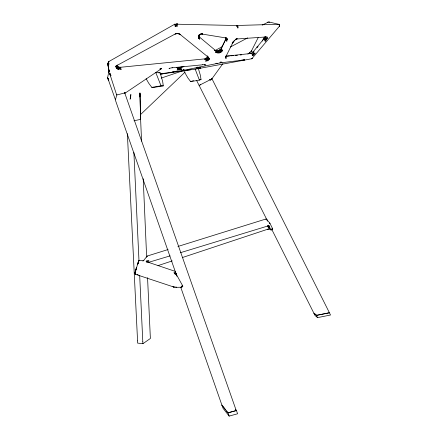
<?xml version="1.0" encoding="UTF-8"?>
<svg xmlns="http://www.w3.org/2000/svg" width="438" height="438" viewBox="0 0 438 438"><rect width="100%" height="100%" fill="white"/><g stroke="black" fill="none" stroke-linecap="round" stroke-linejoin="round"><path stroke-width="0.66" d="M139.93 96.004L139.919 92.955L139.936 96.962M130.398 96.086L130.529 98.813L130.858 94.477L130.081 99.311M266.063 37.038L265.45 39.217L265.11 38.593L264.585 39.075L264.371 38.823L265.439 36.83L264.87 38.248L265.329 37.761L265.45 39.217L265.674 37.115M138.977 260.851L139.131 260.479M226.495 38.506L226.298 38.155L225.592 39.59L225.805 40.214L225.992 39.305L225.439 37.75L226.347 39.935L226.178 40.898L226.824 41.369L227.01 39.141L225.099 37.81L202.345 34.104L202.071 33.578M168.126 249.523L147.245 256.038L146.85 256.75M169.178 68.629L169.539 68.229M270.104 229.162L267.985 225.827L267.569 225.8L269.178 228.806A2.404 0.443 61.1 0 0 269.912 229.063L269.189 226.441L268.675 226.342L268.242 225.154M109.363 71.23L108.706 72.018L107.699 77.422M116.601 65.831L116.344 65.311L116.667 66.319L116.711 65.273M225.592 39.59L221.185 48.727L221.486 49.379C220.642 50.819 218.639 52.352 216.93 51.301L218.776 51.481L217.883 51.684L218.129 52.522L217.232 52.434L219.164 52.85L221.869 50.923L221.409 51.837L219.235 52.96L217.122 52.932L215.534 52.133L216.312 52.483L215.748 51.514L218.129 52.522L217.609 51.706L216.985 51.558L216.887 52.127L215.348 50.348L198.961 36.644M138.616 262.231L137.899 263.999L138.884 260.386L143.188 260.834L143.916 260.457L143.516 260.703M172.851 71.613L173.919 71.794L172.775 72.04L174.943 71.679M266.632 219.181L266.205 219.263M138.638 260.769L134.866 273.416L135.189 273.345M226.118 55.829L225.592 57.887L226.32 58.035L225.767 58.347L226.189 57.723L225.778 57.624L225.69 56.633M135.994 269.408L136.47 267.826L134.734 273.536L135.112 274.193L174.362 287.208L173.492 287.082M138.101 262.482L137.537 264.328M236.465 410.576L227.82 412.81L221.94 405.145L223.041 408.282L229.156 416.1L237.588 413.784L236.465 410.576L235.365 409.464M208.455 57.296L207.152 58.429L205.083 58.966L206.106 58.747L120.784 67.255L120.8 68.131L118.211 67.441L116.7 66.165L118.386 68.498L119.809 68.01L118.961 68.574L121.036 68.854L121.222 69.647L117.751 68.673L116.256 67.551L116.596 68.394L118.709 69.538L116.596 68.394L115.703 66.658L116.245 65.722L115.889 66.861L117.072 65.404L175.32 33.912M216.197 63.291L217.467 63.307L215.929 63.691L221.978 62.65L221.513 62.399M147.551 277.665L150.376 338.481L142.908 343.71L137.516 343.08L137.412 340.912M268.603 225.559L269.644 227.256L269.299 227.442L269.803 228.614L269.835 227.645M229.419 55.949L226.068 56.25L232.288 43.674L232.178 43.028M233.065 41.72L232.726 42.563L233.251 41.906M269.359 228.39L269.178 228.806L269.474 228.554M108.821 62.048L108.996 61.659L108.624 61.67L174.806 24.161L236.202 25.508L237.297 26.74L237.506 27.988L238.069 27.961L238.141 26.773L237.506 26.012L237.812 26.034L237.199 25.481L236.378 25.88M221.004 49.072L218.365 50.819L221.004 49.072L225.838 39.064M182.695 285.894L181.343 286.189C181.151 287.558 183.402 286.989 182.706 285.872L176.18 274.089L175.835 273.608L175.857 273.909L175.069 273.887L174.488 273.509L174.505 273.81C173.47 272.469 175.983 272.392 176.377 273.624M109.292 71.06L109.182 71.903L107.726 63.422L108.471 62.508M262.357 40.997L264.421 36.825M251.604 51.257L251.237 51.388L258.174 37.624M262.187 25.114L268.697 21.9L278.88 24.358L279.685 25.902L251.839 58.736L196.678 68.908L160.888 74.093M116.7 94.843L117.001 94.635M210.24 80.001C211.713 79.103 208.603 80.444 210.218 79.212C210.711 80.302 212.676 77.69 211.746 78.971L200.369 84.758L199.246 85.684L267.629 221.19M264.536 38.418L265.324 36.978M314.309 313.197L313.936 313.312L316.444 315.453L329.392 312.699L212.003 78.851L210.005 79.875L210.388 79.721M221.185 48.727L221.442 48.29M232.288 43.674L234.609 40.482L236.991 38.664L235.37 39.628L237.117 38.834L236.087 38.763M265.154 37.35L252.863 52.166L253.657 51.339L253.482 51.717L254.04 51.722L254.084 52.133L251.894 54.071A0.953 0.838 89.2 0 0 251.111 53.469L225.811 56.19M251.56 50.709L248.718 53.54L249.523 53.113L250.175 52.478L247.853 54.027M233.804 41.156L234.33 40.427M252.589 58.21L251.549 58.845M211.921 78.807L222.926 63.603M314.166 313.263L316.844 315.327M221.661 48.185L220.38 49.855L218.343 50.928L216.213 51.054L214.609 50.277M143.593 260.522L146.85 256.482M109.248 71.104L108.706 72.018M269.803 228.614L270.104 228.302M135.687 273.909L135.112 274.193M108.624 61.67L108.536 62.568L107.71 63.269L108.356 64.594L109.193 63.877L108.591 63.685L108.794 63.313L107.983 64.233L107.764 63.598L109.182 71.903M204.595 59.453L207.793 56.299M253.52 51.443L250.64 53.639L251.111 53.469M189.736 69.445L190.574 69.587L189.972 69.5M185.17 71.996L140.434 114.679M147.743 261.645L147.135 262.138M117.214 65.465L117.439 65.027M200.494 84.687C199.372 84.633 201.091 84.238 200.182 84.868M267.492 229.386C267.76 228.598 270.109 229.66 267.695 229.227L182.602 257.478M263.649 39.453L264.377 39.863L265.11 38.593L265.286 39.573L264.782 39.239L265.083 39.907L264.661 40.608L265.291 41.145L266.353 39.661L266.977 37.772L266.715 38.314L267.207 38.243L267.18 38.566L267.41 37.203L266.917 36.896L236.629 39.004M174.806 24.161L174.466 24.917L175.036 24.999L175.353 25.847L174.882 26.006L175.424 26.275L175.282 26.625L175.89 26.647L177.215 26.428L177.456 25.864L176.689 24.588L175.309 24.654L175.353 25.847L175.846 25.623L175.802 24.736L176.404 25.661L176.837 25.311L176.689 24.588L177.751 24.074L176.454 23.893L177.653 23.959M142.804 341.53L142.908 343.71M159.848 68.914L161.666 68.64C161.031 67.72 159.082 68.98 161.523 68.657L124.666 93.409L125.027 93.119L124.573 93.059M140.565 119.35L133.968 120.811M226.298 38.155L225.877 37.947M268.094 227.054L268.439 226.868L267.793 226.402M214.768 50.704L222.57 46.494M235.179 39.694L236.98 38.719M269.02 226.156L268.675 226.342L269.091 227.043M161.523 68.657L160.105 69.22M230.399 46.981L247.629 37.892M269.918 223.26C269.474 224.086 269.118 222.504 269.896 223.232L272.6 228.685C268.335 229.879 272.003 230.903 272.6 228.685M147.798 261.705C148.739 261.782 149.484 260.391 148.34 260.413C147.053 260.659 146.292 261.875 146.133 261.546L146.735 262.116M147.984 262.521L170.114 255.869M265.773 219.186L266.72 219.558L269.874 223.172M175.884 71.509L176.257 71.115M107.628 77.712L115.397 99.711M268.034 225.926L269.277 226.276L269.228 225.833L268.27 225.395L268.034 225.926L180.566 252.66M147.179 256.339L147.294 256.033M142.865 260.895L143.188 260.834M199.098 35.702L198.584 35.264M183.801 70.847L187.842 77.887L190.618 81.588L199.394 80.121L201.026 79.519L200.358 75.248L198.304 68.416M190.618 81.588L191.718 81.183M169.057 68.388L172.391 67.676M161.168 78.106L183.04 70.699M196.689 67.589L197.932 67.173L196.602 67.414M157.981 265.631L172.238 260.911M160.812 73.995L163.555 73.628L163.16 73.299M177.91 246.474L265.992 218.984M109.276 70.857L109.089 71.279L107.726 63.422M199.542 85.525L199.087 85.366L196.635 80.51M226.43 410.849L228.023 412.881L236.224 410.51L124.731 92.922L117.127 94.931L116.722 95.161L115.358 100.034L176.908 276.29M268.313 225.822L268.718 225.723M160.582 74.181L160.412 74.318M182.027 67.063L183.987 66.653M178.397 67.682L183.062 66.713M183.56 70.321L216.246 63.663M316.422 315.294L329.436 312.841L330.526 315.01L317.539 317.627L315.021 315.464L271.631 229.123M158.759 72.916L160.078 72.675L162.629 81.265L163.297 85.843L154.094 87.381L151.811 87.376L148.75 83.269L146.128 78.698M151.811 87.376L161.036 85.826L163.297 85.843M192.271 80.986L193.618 80.762M199.679 79.743L201.026 79.519M137.324 274.418L137.017 274.467L137.401 274.456M269.605 228.094L269.994 228.034M160.034 73.885L173.508 71.991M176.547 71.575L175.085 71.755L190.995 69.686M221.721 62.716L244.667 59.891M267.591 22.201L267.99 22.081L268.155 22.541M220.757 62.234L219.898 62.322M181.195 287.229L181.945 286.715L181.825 286.228L181.195 287.229L175.835 287.344M172.09 67.802L202.608 64.797M278.125 24.304L279.148 24.769L279.619 25.672L279.433 26.494M230.755 55.829L233.438 55.588M235.447 55.407L237.456 55.226M240.139 54.985L241.475 54.865M160.79 73.836L162.317 73.792L162.673 73.398L161.425 73.502M138.665 274.938L138.539 274.982M198.863 34.963L199.295 34.936M278.261 24.287L278.584 24.271M202.345 34.104L202.734 33.961L200.976 33.901L199.35 34.996L198.294 36.71L198.595 38.303L199.011 35.735L198.294 36.71L199.476 39.272L198.589 37.564L198.825 36.595L198.994 38.265L199.109 36.338L198.863 37.411L199.706 38.653L199.378 36.934M120.8 67.271L119.481 67.326C122.996 67.299 116.804 67.299 116.3 66.056L118.61 67.184L116.546 66.039M237.199 25.481L278.382 24.282M176.322 273.799L176.58 275.332M176.618 67.583L181.458 67.184L181.091 68.372L180.418 68.328L180.138 69.105L181.036 69.242L180.664 68.208L181.064 69.122L181.567 69.111L182.066 69.773L177.051 70.179L177.844 68.99L177.516 68.153L176.596 67.556M199.087 85.366L199.487 85.487M160.078 72.675L155.769 72.522L161.036 85.826M251.472 51.46L251.768 51.47M257.435 47.32L257.002 47.299L257.309 46.45L257.254 46.877L257.544 46.423L257.692 46.844L258.086 46.51M175.008 34.257C176.18 33.403 179.312 33.085 180.494 34.733L208.116 57.093L209.008 58.249L208.017 56.978M268.998 21.982L269.507 22.426M108.372 78.665L108.093 78.725L108.383 79.289M225.647 56.847L225.97 56.907L225.833 56.644M174.653 287.076L176.454 287.202L176.032 287.076M179.717 34.011L177.483 33.48L175.403 33.786L178.102 33.666L180.494 34.733M243.846 59.853L244.47 59.907L241.431 60.192M146.133 261.546L175.523 271.467M173.881 272.737L176.421 273.608M268.456 227.722L269.058 227.957M215.348 50.348L214.872 50.2L215.48 50.677M108.421 78.884L108.027 78.588M205.088 58.927L205.159 59.502L206.785 59.541L207.081 60.209L205.526 60.762L205.564 61.293L207.656 60.734L209.326 59.344L209.43 58.347L208.97 59.584L208.253 60.066L208.822 58.78L208.433 59.218L208.526 58.572L207.081 60.209L206.928 59.333L207.47 59.135L207.804 59.798L207.535 58.906L208.001 58.484L208.045 57.241M207.875 56.995L208.411 57.794L207.546 56.365M204.415 64.725L204.836 65.109L205.707 64.868L202.58 64.545M267.12 220.084L266.72 219.558M221.94 405.145L225.636 409.837M107.929 78.375L107.644 77.69M316.444 315.453L317.539 317.627M108.356 79.99L108.794 80.318L108.679 79.858M195.063 68.815L199.394 80.121M198.753 36.294L198.945 36.825M228.023 412.881L229.156 416.1M180.746 287.268L222.006 405.418M110.475 75.916C107.606 67.299 113.393 80.767 109.703 73.617L116.579 94.728M127.37 133.7L137.565 340.879M133.886 152.506L138.999 260.977M139.673 275.299L142.788 341.47M140.609 119.322L141.567 141.162M143.21 178.699L146.653 257.188M146.801 260.605L146.861 261.968M207.284 55.757L207.294 56.037M139.985 94.099L140.598 118.972L140.259 119.317L140.598 118.972L139.963 93.086M179.93 68.361L179.903 69.215L179.361 69.22L178.928 68.213L179.279 68.218L179.361 69.22L179.558 68.224L179.93 68.361M173.103 286.479L174.11 287.027L173.119 286.616L173.908 286.496L173.103 286.479M227.01 39.141L226.955 40.126L226.714 39.119L227.01 39.141M220.226 62.295L220.341 62.667L221.278 61.944L220.226 62.295M178.118 68.323L178.009 69.138L177.74 68.24L178.118 68.323M197.204 67.485L196.908 68.514L197.483 68.585L196.969 68.689L200.73 67.874L199.64 67.945L200.637 67.682L200.358 67.178L197.204 67.485M178.386 68.158L178.512 69.193L178.386 68.158M108.81 71.706L108.723 72.062L108.81 71.706M178.928 68.213L178.72 69.067L179.224 69.067L178.928 68.213M136.114 268.97L134.784 273.389L136.114 268.97M222.624 50.167L222.345 51.049L221.409 51.837L220.232 52.336L221.716 50.803L219.126 52.407L220.122 52.122L221.896 49.751L222.624 50.167M124.934 92.33C125 93.551 123.379 92.533 124.934 92.33M183.631 69.943L183.106 70.436L184.398 69.987L183.5 70.255L183.631 69.943M116.754 66.965L116.437 67.425L116.864 68.197L116.634 67.211L117.165 67.759L116.754 66.965M199.827 34.941L199.345 35.642L199.827 34.941M266.216 39.628L265.198 41.068L266.216 39.628M254.122 53.633L253.525 54.75L252.398 55.626L253.421 55.018L252.184 55.44L252.781 55.062L252.146 54.794L253.744 53.704L253.427 52.932L254.122 53.633M254.297 53.863L253.525 54.75L255.173 53.102L254.297 53.863M200.976 33.901L200.659 34.252L202.646 33.71L200.976 33.901M183.746 69.916L183.473 70.195L183.746 69.916M279.614 25.371L279.099 24.561L279.614 25.371M210.957 79.721L210.618 79.913L210.957 79.721M272.359 229.446L271.023 229.873L272.359 229.446M218.573 50.978L215.972 50.737L217.785 51.35L218.688 51.23L218.573 50.978M237.297 25.82L237.013 25.842L237.297 26.74L237.692 26.74L237.297 25.82M216.679 50.923L215.66 50.633L216.679 50.923M175.764 274.04L174.51 273.635L175.775 274.057M227.213 38.873L226.145 37.827L227.213 38.873M107.879 78.473L107.699 78.227L108.076 79.218L107.879 78.473M199.783 38.035L198.896 35.998L199.783 38.035"/></g></svg>
